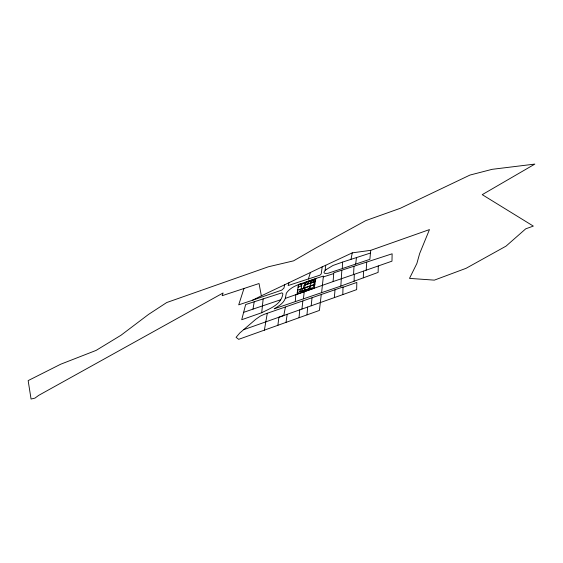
<?xml version="1.0" encoding="UTF-8"?>
<svg xmlns="http://www.w3.org/2000/svg" width="563" height="563" viewBox="0 0 563 563"><rect width="100%" height="100%" fill="white"/><g stroke="black" fill="none" stroke-linecap="round" stroke-linejoin="round"><path stroke-width="0.84" d="M321.607 292.697L323.394 276.081L315.857 278.46L314.217 288.2L285.314 298.376C283.478 303.422 278.523 306.188 274.202 308.82L340.833 286.095L378.132 272.401L378.287 265.954L391.975 261.162L392.13 253.793L333.775 272.823L333.099 281.57L297.046 294.259L298.425 284.604L315.85 278.509M342.466 262.119L332.958 265.483L325.843 269.797L324.288 271.45L323.971 272.612L324.837 273.393L327.842 273.337L342.332 268.572L342.466 262.119L370.454 253.04L370.743 250.331L429.463 229.591L419.632 253.61L416.894 263.463L409.505 278.382L434.355 280.135L466.058 268.319L505.996 246.158L525.729 228.831L533.323 226.094L482.238 194.657L534.85 164.086L492.161 169.322L469.964 175.065L400.279 208.303L365.746 220.619L315.667 248.065L293.555 260.852L268.424 266.771L166.704 302.542L148.541 314.414L120.982 335.259L96.097 350.411L60.684 364.226L28.15 380.609L31.064 399.04L34.934 398.132L38.678 395.381L223.103 292.978L222.167 295.695L259.036 283.52L261.352 295.835L252.196 300.361L238.705 304.843L243.969 288.516M363.318 277.819L363.473 271.127L378.287 265.954M354.092 281.211L354.282 274.308L363.473 271.127M243.842 329.636L342.811 294.611L343.008 286.961L264.378 314.274L260.345 316.089L255.729 319.32L239.796 332.979L236.08 337.343L238.677 339.334L319.411 310.431L321.234 294.752M340.833 286.095L341.825 270.296M333.099 281.57L353.557 274.568L354 266.327M366.168 270.17L366.738 262.147M306.997 314.872L307.623 307.067M295.265 301.592L295.835 294.674M334.366 297.581L335.02 289.762M263.167 298.847L261.711 312.725L241.724 319.721L245.637 304.555L281.986 292.816L282.886 293.921C281.099 304.801 270.233 308.299 261.711 312.725M299.03 317.722L299.748 309.875M370.454 253.04L369.877 259.318L342.332 268.572M311.198 305.786L312.015 297.933M303.45 298.805L304.217 291.754M301.93 309.08L302.838 301.156M355.682 264.138L356.449 257.594M277.883 325.301L278.889 317.25L283.787 315.519L285.385 307.152M370.743 250.331L352.276 252.85L325.766 265.243L325.111 270.184L325.843 269.797M325.766 265.243L322.191 266.869L321.227 273.935L319.953 275.187L288.136 285.547L288.96 282.732M285.983 322.458L287.179 314.365M267.291 313.253L264.371 330.2M243.561 312.388L252.977 309.122L254.223 301.789M312.944 282.042L313.373 279.537M311.325 280.74L309.988 288.312L297.278 292.64L297.792 290.065M309.516 288.474L309.967 285.913M310.509 282.872L310.952 280.367M308.074 283.703L308.531 281.197M304.097 290.318L305.519 282.732M304.611 290.142L305.083 287.58M305.653 284.533L306.117 282.028L315.801 278.706M305.315 282.323L304.85 284.808L315.393 281.204M302.162 290.972L302.648 288.411M299.72 291.81L300.22 289.241M301.304 283.646L300.811 286.194L298.066 287.13M285.314 298.376L286.349 293.147C289.199 288.946 293.823 286.44 298.425 284.604M298.397 287.017L298.897 284.505L301.296 283.675M350.995 259.325L352.276 252.85M322.191 266.869L284.681 284.758L283.914 288.15L281.683 290.149L252.555 300.206M308.362 279.058L310.403 272.569M261.352 295.835L284.681 284.758M353.557 274.568L354.282 274.308M342.811 294.611L356.661 289.621L356.822 282.436L343.05 287.264M314.351 281.922L303.858 285.511L303.464 288.495L313.837 284.955M297.637 290.121L314.886 284.238M280.515 299.812L252.977 309.122M323.387 276.883L333.669 273.604M301.874 283.977L300.825 291.697L313.422 287.411L314.752 279.565L301.874 283.977"/></g></svg>
